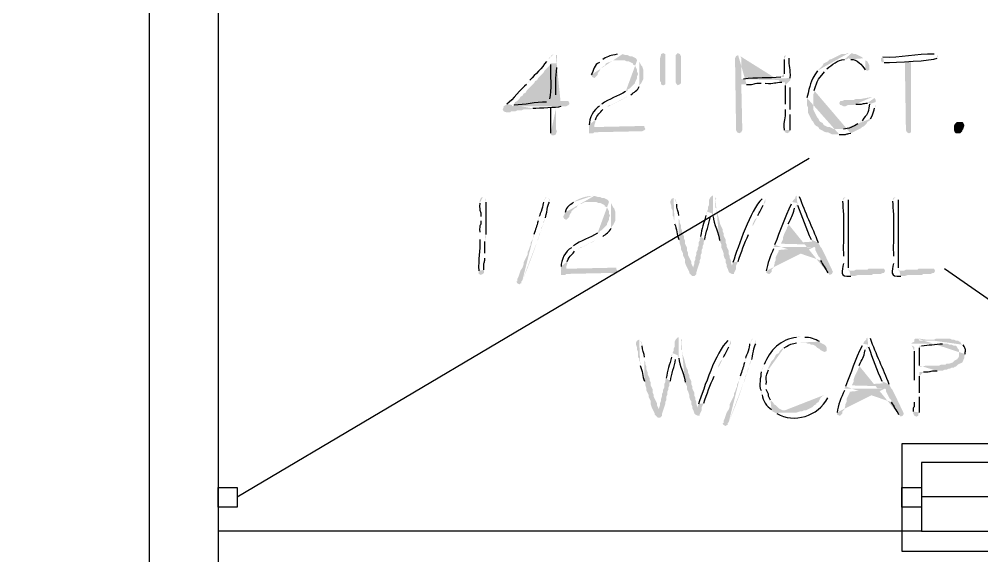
# Model space of a CAD drawing. Header units: inches. Extents: x -167 to 6071, y -6287 to -2731.
# Drawn here: x 1314.25 to 1363.52, y -5935.32 to -5907.86 of the extents above; entities that cross this region are included whole.
import ezdxf

# ---------------------------------------------------------------- set-up
doc = ezdxf.new("R2010")
doc.units = ezdxf.units.IN
doc.header["$LTSCALE"] = 96
doc.header["$MEASUREMENT"] = 0
doc.layers.add('PDF_Geometry', color=7, linetype='Continuous', true_color=0x4a4a4a)
doc.layers.add('PDF_Solid Fills', color=7, linetype='Continuous')

msp = doc.modelspace()

# ---------------------------------------------------------------- hatches: boundary and pattern name
at = {"layer": 'PDF_Solid Fills', "transparency": 33554559}
h = msp.add_hatch(color=256, dxfattribs=at)
h.paths.add_polyline_path([(1341.61, -5909.642), (1341.503, -5909.695), (1341.45, -5909.802), (1341.397, -5909.802), (1341.343, -5909.909), (1341.237, -5910.015)], flags=0)
h.paths.add_polyline_path([(1340.383, -5910.975), (1340.33, -5911.082), (1340.223, -5911.189)], flags=0)
h.paths.add_polyline_path([(1339.21, -5912.202), (1339.157, -5912.255), (1339.05, -5912.309), (1339.05, -5912.362), (1338.997, -5912.469), (1339.05, -5912.575), (1339.21, -5912.629), (1339.37, -5912.629), (1339.423, -5912.575), (1339.637, -5912.575), (1339.743, -5912.522), (1339.957, -5912.522), (1340.063, -5912.469), (1340.437, -5912.469), (1340.543, -5912.415)], flags=0)
h.paths.add_polyline_path([(1341.983, -5912.309), (1342.25, -5912.309), (1339.477, -5912.309), (1339.477, -5912.255), (1339.583, -5912.202), (1339.637, -5912.095), (1339.743, -5912.042), (1339.85, -5911.935), (1339.903, -5911.829), (1340.01, -5911.775), (1340.063, -5911.669), (1340.17, -5911.615), (1340.223, -5911.509), (1340.33, -5911.402), (1340.383, -5911.349), (1340.597, -5911.135), (1340.65, -5911.029), (1340.757, -5910.975), (1340.81, -5910.869), (1340.917, -5910.762), (1340.97, -5910.709), (1341.077, -5910.602), (1341.13, -5910.495), (1341.237, -5910.389), (1341.29, -5910.335), (1341.397, -5910.229), (1341.45, -5910.122), (1341.77, -5910.122), (1341.77, -5909.695), (1341.717, -5909.695)], flags=0)
h = msp.add_hatch(color=256, dxfattribs=at)
h.paths.add_polyline_path([(1345.023, -5909.642), (1344.863, -5909.642)], flags=0)
h.paths.add_polyline_path([(1344.117, -5909.909), (1344.063, -5909.962), (1343.957, -5910.069)], flags=0)
h.paths.add_polyline_path([(1343.53, -5910.709), (1343.583, -5910.815), (1343.69, -5910.869), (1343.743, -5910.815), (1343.85, -5910.709), (1343.85, -5910.655), (1343.903, -5910.549), (1343.957, -5910.495), (1343.957, -5910.442), (1344.01, -5910.389), (1344.117, -5910.282), (1344.223, -5910.229), (1344.277, -5910.122), (1344.383, -5910.069), (1344.437, -5910.069), (1344.543, -5910.015), (1344.65, -5909.962), (1345.877, -5909.962), (1345.823, -5909.855), (1345.717, -5909.802), (1345.61, -5909.749), (1345.503, -5909.749), (1345.397, -5909.695), (1345.29, -5909.695), (1345.13, -5909.642)], flags=0)
for points in [[(1347.21, -5909.589), (1347.103, -5909.642), (1347.103, -5909.695), (1347.05, -5909.855), (1347.05, -5911.029), (1347.103, -5911.082), (1347.103, -5911.189), (1347.21, -5911.242), (1347.317, -5911.189), (1347.317, -5909.642)], [(1347.957, -5909.589), (1347.85, -5909.695), (1347.85, -5911.082), (1347.903, -5911.189), (1347.957, -5911.242), (1348.063, -5911.189), (1348.117, -5911.135), (1348.117, -5909.749), (1348.063, -5909.642)], [(1359.903, -5910.015), (1359.583, -5910.015), (1359.637, -5913.535), (1359.69, -5913.642), (1359.797, -5913.695), (1359.903, -5913.642), (1359.903, -5913.535)], [(1362.303, -5913.695), (1362.197, -5913.695), (1362.143, -5913.642), (1362.09, -5913.535), (1362.09, -5913.322), (1362.143, -5913.215), (1362.25, -5913.109), (1362.517, -5913.109), (1362.57, -5913.162), (1362.623, -5913.269), (1362.623, -5913.322), (1362.57, -5913.482), (1362.517, -5913.535), (1362.517, -5913.589), (1362.41, -5913.695)], [(1346.143, -5913.322), (1343.69, -5913.375), (1343.423, -5913.375), (1343.423, -5913.695), (1343.637, -5913.695), (1343.69, -5913.642), (1346.09, -5913.589), (1346.143, -5913.589), (1346.25, -5913.535), (1346.303, -5913.482), (1346.25, -5913.375), (1346.25, -5913.322)], [(1344.703, -5920.575), (1342.25, -5920.629), (1341.983, -5920.629), (1341.983, -5920.949), (1342.197, -5920.949), (1342.25, -5920.895), (1344.65, -5920.842), (1344.703, -5920.842), (1344.81, -5920.789), (1344.863, -5920.735), (1344.81, -5920.629), (1344.81, -5920.575)], [(1358.357, -5920.629), (1357.717, -5920.629), (1357.663, -5920.682), (1357.077, -5920.682), (1356.97, -5920.735), (1356.703, -5920.735), (1358.57, -5920.735), (1358.517, -5920.629), (1358.463, -5920.629)], [(1360.917, -5920.629), (1360.277, -5920.629), (1360.223, -5920.682), (1359.637, -5920.682), (1359.53, -5920.735), (1359.263, -5920.735), (1361.13, -5920.735), (1361.077, -5920.629), (1361.023, -5920.629)], [(1355.263, -5924.415), (1354.25, -5924.415), (1354.517, -5924.415), (1354.623, -5924.469), (1354.73, -5924.469), (1354.783, -5924.522), (1354.89, -5924.522), (1354.997, -5924.575), (1355.103, -5924.682), (1355.21, -5924.735), (1355.263, -5924.789), (1355.477, -5924.895), (1355.583, -5924.842), (1355.583, -5924.682), (1355.53, -5924.575), (1355.477, -5924.522), (1355.37, -5924.469)], [(1361.557, -5924.202), (1361.183, -5924.202), (1361.077, -5924.255), (1360.703, -5924.255), (1360.597, -5924.309), (1360.33, -5924.309), (1362.303, -5924.309), (1362.197, -5924.309), (1362.09, -5924.255), (1361.983, -5924.255), (1361.877, -5924.202), (1361.717, -5924.202)]]:
    msp.add_hatch(color=256, dxfattribs=at).paths.add_polyline_path(points)
h = msp.add_hatch(color=256, dxfattribs=at)
h.paths.add_polyline_path([(1351.05, -5909.695), (1350.943, -5909.749), (1350.89, -5909.855), (1350.943, -5913.535), (1350.997, -5913.642), (1351.103, -5913.695), (1351.21, -5913.642), (1351.263, -5913.535), (1351.21, -5911.189), (1351.477, -5911.189)], flags=0)
h.paths.add_polyline_path([(1352.223, -5911.135), (1352.437, -5911.135)], flags=0)
h.paths.add_polyline_path([(1353.29, -5911.082), (1353.45, -5911.082), (1353.717, -5910.975), (1351.21, -5910.922), (1351.21, -5909.855), (1351.157, -5909.749)], flags=0)
h = msp.add_hatch(color=256, dxfattribs=at)
h.paths.add_polyline_path([(1353.503, -5909.695), (1353.397, -5909.749), (1353.397, -5909.909)], flags=0)
h.paths.add_polyline_path([(1353.397, -5910.655), (1353.397, -5910.815), (1353.237, -5910.815)], flags=0)
h.paths.add_polyline_path([(1351.317, -5910.922), (1351.21, -5910.922), (1353.717, -5910.975), (1353.717, -5910.869)], flags=0)
h.paths.add_polyline_path([(1353.663, -5909.855), (1353.61, -5909.749)], flags=0)
h = msp.add_hatch(color=256, dxfattribs=at)
h.paths.add_polyline_path([(1356.703, -5909.589), (1356.65, -5909.589), (1356.543, -5909.642), (1356.33, -5909.642), (1356.223, -5909.695), (1356.117, -5909.749), (1356.01, -5909.802), (1355.797, -5909.909), (1355.743, -5909.909), (1355.637, -5910.015), (1355.53, -5910.069), (1355.423, -5910.122), (1355.37, -5910.229), (1355.263, -5910.335), (1355.21, -5910.389), (1355.103, -5910.495)], flags=0)
h.paths.add_polyline_path([(1354.57, -5911.882), (1354.57, -5912.255), (1354.623, -5912.362), (1354.623, -5912.629), (1354.677, -5912.735), (1354.73, -5912.842), (1354.783, -5912.949), (1354.837, -5913.055), (1354.89, -5913.109), (1354.943, -5913.215), (1355.05, -5913.322), (1355.157, -5913.375), (1355.21, -5913.482), (1355.317, -5913.535), (1355.423, -5913.589), (1355.53, -5913.642), (1355.637, -5913.642), (1355.743, -5913.695), (1355.85, -5913.749), (1356.223, -5913.749)], flags=0)
h.paths.add_polyline_path([(1356.81, -5913.695), (1357.237, -5913.482), (1355.957, -5913.482), (1355.85, -5913.429), (1355.743, -5913.375), (1355.637, -5913.375), (1355.53, -5913.322), (1355.423, -5913.269), (1355.37, -5913.162), (1355.263, -5913.109), (1355.21, -5913.055), (1355.157, -5912.949), (1355.103, -5912.895), (1354.997, -5912.682), (1354.89, -5912.469), (1354.89, -5911.722), (1354.943, -5911.615), (1354.943, -5911.509)], flags=0)
h.paths.add_polyline_path([(1355.477, -5910.549), (1355.53, -5910.495), (1355.583, -5910.389)], flags=0)
h.paths.add_polyline_path([(1356.49, -5909.909), (1356.597, -5909.909), (1356.703, -5909.855), (1357.45, -5909.855), (1357.397, -5909.802), (1357.29, -5909.749), (1357.183, -5909.695), (1357.077, -5909.642), (1356.97, -5909.642), (1356.863, -5909.589)], flags=0)
h = msp.add_hatch(color=256, dxfattribs=at)
h.paths.add_polyline_path([(1361.13, -5909.642), (1361.077, -5909.642)], flags=0)
h.paths.add_polyline_path([(1358.463, -5909.802), (1358.357, -5909.855), (1358.357, -5909.962), (1358.41, -5910.069), (1358.517, -5910.069)], flags=0)
h.paths.add_polyline_path([(1361.237, -5909.855), (1361.29, -5909.749), (1361.237, -5909.695)], flags=0)
h = msp.add_hatch(color=256, dxfattribs=at)
h.paths.add_polyline_path([(1341.77, -5910.122), (1341.45, -5910.122), (1341.45, -5910.175)], flags=0)
h.paths.add_polyline_path([(1341.397, -5911.935), (1341.397, -5912.095), (1341.237, -5912.095)], flags=0)
h.paths.add_polyline_path([(1339.583, -5912.255), (1339.477, -5912.309), (1342.25, -5912.309), (1342.357, -5912.255), (1342.41, -5912.202), (1342.41, -5912.149), (1342.357, -5912.042), (1341.717, -5912.042), (1341.717, -5911.722)], flags=0)
h.paths.add_polyline_path([(1341.77, -5910.335), (1341.77, -5910.229)], flags=0)
h = msp.add_hatch(color=256, dxfattribs=at)
h.paths.add_polyline_path([(1345.877, -5909.962), (1345.023, -5909.962), (1345.237, -5909.962), (1345.343, -5910.015), (1345.45, -5910.015), (1345.557, -5910.069), (1345.663, -5910.122), (1345.663, -5910.175), (1345.77, -5910.229), (1345.877, -5910.442), (1345.877, -5910.549), (1345.93, -5910.655), (1345.877, -5910.762), (1345.877, -5910.869), (1345.77, -5911.082), (1345.77, -5911.135), (1345.663, -5911.242), (1345.61, -5911.295), (1345.503, -5911.402), (1345.397, -5911.455), (1345.397, -5911.509), (1345.29, -5911.562)], flags=0)
h.paths.add_polyline_path([(1344.063, -5912.202), (1344.01, -5912.202), (1343.957, -5912.309)], flags=0)
h.paths.add_polyline_path([(1343.423, -5913.269), (1343.423, -5913.375), (1343.69, -5913.375), (1343.69, -5913.269), (1343.743, -5913.109), (1343.743, -5913.002)], flags=0)
h.paths.add_polyline_path([(1344.117, -5912.469), (1344.223, -5912.415), (1344.33, -5912.362), (1344.437, -5912.255), (1344.543, -5912.255), (1344.65, -5912.202), (1344.757, -5912.149), (1344.81, -5912.095), (1344.97, -5912.042), (1345.077, -5911.989), (1345.237, -5911.882), (1345.45, -5911.775), (1345.557, -5911.722)], flags=0)
h.paths.add_polyline_path([(1345.983, -5911.295), (1346.037, -5911.189), (1346.09, -5911.135), (1346.143, -5911.029), (1346.197, -5910.922), (1346.197, -5910.442), (1346.143, -5910.282), (1346.09, -5910.229), (1345.983, -5910.015)], flags=0)
h = msp.add_hatch(color=256, dxfattribs=at)
h.paths.add_polyline_path([(1357.45, -5909.855), (1356.703, -5909.855), (1356.81, -5909.909)], flags=0)
h.paths.add_polyline_path([(1357.557, -5910.442), (1357.663, -5910.495), (1357.77, -5910.442), (1357.77, -5910.229), (1357.663, -5910.015), (1357.557, -5909.962)], flags=0)
h = msp.add_hatch(color=256, dxfattribs=at)
h.paths.add_polyline_path([(1353.717, -5910.975), (1353.45, -5911.082), (1353.45, -5911.242)], flags=0)
h.paths.add_polyline_path([(1353.45, -5912.202), (1353.45, -5912.469)], flags=0)
h.paths.add_polyline_path([(1353.397, -5913.535), (1353.45, -5913.642), (1353.557, -5913.695), (1353.663, -5913.642), (1353.717, -5913.535)], flags=0)
h.paths.add_polyline_path([(1353.717, -5912.735), (1353.717, -5912.469)], flags=0)
h.paths.add_polyline_path([(1353.717, -5911.349), (1353.717, -5911.082)], flags=0)
h = msp.add_hatch(color=256, dxfattribs=at)
h.paths.add_polyline_path([(1357.93, -5911.829), (1357.343, -5911.935), (1357.077, -5911.935), (1356.97, -5911.989), (1356.49, -5911.989), (1356.383, -5912.042), (1356.277, -5912.042), (1356.223, -5912.149), (1356.277, -5912.255), (1356.33, -5912.255), (1356.437, -5912.309), (1356.543, -5912.309), (1356.65, -5912.255), (1356.97, -5912.255), (1357.077, -5912.202)], flags=0)
h.paths.add_polyline_path([(1357.663, -5912.149), (1357.77, -5912.149), (1358.09, -5912.095), (1358.09, -5911.989), (1358.037, -5911.882)], flags=0)
h = msp.add_hatch(color=256, dxfattribs=at)
h.paths.add_polyline_path([(1358.09, -5912.095), (1357.77, -5912.149), (1357.77, -5912.202)], flags=0)
h.paths.add_polyline_path([(1357.397, -5913.055), (1357.29, -5913.109), (1357.29, -5913.162), (1357.183, -5913.215)], flags=0)
h.paths.add_polyline_path([(1356.437, -5913.482), (1356.277, -5913.482), (1357.237, -5913.482), (1357.343, -5913.429), (1357.397, -5913.375), (1357.503, -5913.322), (1357.61, -5913.215), (1357.663, -5913.109), (1357.77, -5913.055), (1357.823, -5912.949)], flags=0)
h.paths.add_polyline_path([(1358.037, -5912.415), (1358.09, -5912.309), (1358.09, -5912.202)], flags=0)
h = msp.add_hatch(color=256, dxfattribs=at)
h.paths.add_polyline_path([(1341.717, -5912.362), (1341.45, -5912.362), (1341.45, -5912.415)], flags=0)
h.paths.add_polyline_path([(1341.45, -5913.695), (1341.503, -5913.802), (1341.61, -5913.802), (1341.717, -5913.749), (1341.77, -5913.589), (1341.717, -5913.482), (1341.717, -5912.469)], flags=0)
h = msp.add_hatch(color=256, dxfattribs=at)
h.paths.add_polyline_path([(1337.983, -5916.949), (1337.877, -5917.002), (1337.823, -5917.162), (1337.823, -5917.269)], flags=0)
h.paths.add_polyline_path([(1337.877, -5917.962), (1337.877, -5918.175)], flags=0)
h.paths.add_polyline_path([(1337.823, -5918.762), (1337.823, -5919.135)], flags=0)
h.paths.add_polyline_path([(1337.77, -5920.735), (1337.77, -5920.895), (1337.877, -5920.949), (1337.983, -5920.895), (1338.037, -5920.842), (1338.037, -5920.682)], flags=0)
h.paths.add_polyline_path([(1338.09, -5920.095), (1338.09, -5919.829)], flags=0)
h.paths.add_polyline_path([(1338.09, -5919.242), (1338.09, -5918.975), (1338.143, -5918.869)], flags=0)
h.paths.add_polyline_path([(1338.143, -5917.215), (1338.143, -5917.109), (1338.09, -5917.002)], flags=0)
h = msp.add_hatch(color=256, dxfattribs=at)
h.paths.add_polyline_path([(1341.237, -5916.949), (1341.183, -5917.002), (1341.077, -5917.215)], flags=0)
h.paths.add_polyline_path([(1340.863, -5917.962), (1340.863, -5918.069), (1340.81, -5918.175)], flags=0)
h.paths.add_polyline_path([(1340.597, -5918.869), (1340.597, -5918.975), (1340.543, -5919.082), (1340.49, -5919.189), (1340.437, -5919.295), (1340.437, -5919.402), (1340.383, -5919.509), (1340.33, -5919.669), (1340.277, -5919.775), (1340.277, -5919.882), (1340.223, -5919.989), (1340.117, -5920.202), (1340.063, -5920.309), (1340.063, -5920.415), (1340.01, -5920.575), (1339.903, -5920.735), (1339.85, -5920.895), (1339.797, -5921.055), (1339.743, -5921.162), (1339.743, -5921.269), (1339.69, -5921.269), (1339.743, -5921.375), (1339.85, -5921.429), (1339.903, -5921.375), (1339.957, -5921.375), (1339.957, -5921.269), (1340.01, -5921.215)], flags=0)
h.paths.add_polyline_path([(1340.01, -5921.215, 0.021662), (1340.757, -5919.242)], flags=0)
h.paths.add_polyline_path([(1340.757, -5919.242), (1340.81, -5919.135), (1340.863, -5918.975), (1340.863, -5918.869), (1340.97, -5918.655), (1340.97, -5918.549), (1341.077, -5918.335), (1341.077, -5918.229), (1341.183, -5918.015)], flags=0)
h.paths.add_polyline_path([(1341.397, -5917.215), (1341.397, -5917.109), (1341.343, -5917.002)], flags=0)
h = msp.add_hatch(color=256, dxfattribs=at)
h.paths.add_polyline_path([(1343.583, -5916.895, 0.133918), (1342.623, -5917.215)], flags=0)
h.paths.add_polyline_path([(1342.197, -5917.749), (1342.143, -5917.855), (1342.09, -5917.962), (1342.143, -5918.069), (1342.25, -5918.122), (1342.303, -5918.069), (1342.41, -5917.962), (1342.41, -5917.909), (1342.463, -5917.802), (1342.517, -5917.749), (1342.517, -5917.695), (1342.57, -5917.642), (1342.677, -5917.535), (1342.783, -5917.482), (1342.837, -5917.375), (1342.943, -5917.322), (1342.997, -5917.322), (1343.103, -5917.269), (1343.21, -5917.215), (1344.437, -5917.215), (1344.383, -5917.109), (1344.17, -5917.002), (1344.063, -5917.002), (1343.957, -5916.949), (1343.85, -5916.949), (1343.69, -5916.895)], flags=0)
h = msp.add_hatch(color=256, dxfattribs=at)
h.paths.add_polyline_path([(1347.743, -5917.002), (1347.637, -5917.055), (1347.583, -5917.162), (1347.583, -5917.269), (1347.637, -5917.429), (1347.637, -5917.535), (1347.69, -5917.642), (1347.69, -5917.909), (1347.743, -5917.962), (1347.743, -5918.069), (1347.797, -5918.175), (1347.797, -5918.335)], flags=0)
h.paths.add_polyline_path([(1348.01, -5919.135), (1348.063, -5919.242), (1348.063, -5919.349), (1348.117, -5919.509), (1348.117, -5919.615), (1348.223, -5919.829), (1348.223, -5919.935), (1348.33, -5920.149), (1348.33, -5920.309), (1348.383, -5920.469), (1348.437, -5920.575), (1348.543, -5920.789), (1348.543, -5920.842), (1348.597, -5920.895), (1348.703, -5921.002), (1348.81, -5921.002), (1348.863, -5920.949), (1348.917, -5920.895), (1348.917, -5920.789), (1348.97, -5920.629), (1348.757, -5920.629), (1348.757, -5920.575), (1348.703, -5920.469), (1348.65, -5920.362), (1348.65, -5920.255), (1348.543, -5920.042), (1348.49, -5919.935), (1348.49, -5919.829), (1348.437, -5919.722), (1348.437, -5919.562), (1348.33, -5919.349), (1348.33, -5919.189), (1348.277, -5919.082), (1348.277, -5918.975), (1348.223, -5918.869), (1348.17, -5918.762), (1348.17, -5918.655), (1348.117, -5918.549), (1348.117, -5918.389), (1348.063, -5918.282), (1348.063, -5918.175), (1348.01, -5918.069), (1348.01, -5917.909)], flags=0)
h.paths.add_polyline_path([(1347.903, -5917.322), (1347.903, -5917.269), (1347.85, -5917.109), (1347.797, -5917.055)], flags=0)
h = msp.add_hatch(color=256, dxfattribs=at)
h.paths.add_polyline_path([(1349.77, -5916.895), (1349.717, -5916.895), (1349.61, -5917.002), (1349.557, -5917.109), (1349.557, -5917.375), (1349.503, -5917.482), (1349.503, -5917.589), (1349.45, -5917.695), (1349.717, -5917.802), (1349.717, -5917.855), (1349.77, -5917.962)], flags=0)
h.paths.add_polyline_path([(1350.09, -5919.189), (1350.197, -5919.402), (1350.197, -5919.562), (1350.25, -5919.669), (1350.303, -5919.829), (1350.303, -5919.935), (1350.357, -5920.095), (1350.41, -5920.149), (1350.41, -5920.309), (1350.463, -5920.415), (1350.463, -5920.522), (1350.517, -5920.629), (1350.57, -5920.789), (1350.623, -5920.842), (1350.73, -5920.895), (1350.837, -5920.895), (1350.837, -5920.842), (1350.89, -5920.735), (1350.943, -5920.629), (1350.943, -5920.469), (1350.73, -5920.469), (1350.677, -5920.309), (1350.677, -5920.202), (1350.623, -5920.095), (1350.623, -5919.989), (1350.57, -5919.882), (1350.57, -5919.722), (1350.517, -5919.615), (1350.463, -5919.509), (1350.463, -5919.402), (1350.41, -5919.295), (1350.41, -5919.135), (1350.357, -5919.029), (1350.303, -5918.922), (1350.303, -5918.815), (1350.25, -5918.709), (1350.25, -5918.602), (1350.197, -5918.495), (1350.143, -5918.389), (1350.09, -5918.175), (1350.037, -5917.962), (1349.983, -5917.802), (1349.93, -5917.695), (1349.93, -5917.535), (1349.877, -5917.482), (1349.877, -5917.162), (1349.93, -5917.055), (1349.877, -5916.949)], flags=0)
h = msp.add_hatch(color=256, dxfattribs=at)
h.paths.add_polyline_path([(1352.33, -5917.055), (1352.277, -5917.055)], flags=0)
h.paths.add_polyline_path([(1350.783, -5920.309), (1350.73, -5920.469), (1350.943, -5920.469), (1350.997, -5920.362), (1351.05, -5920.255)], flags=0)
h.paths.add_polyline_path([(1351.583, -5918.869), (1351.637, -5918.762), (1351.743, -5918.549), (1351.797, -5918.442), (1351.797, -5918.335), (1351.85, -5918.229), (1351.903, -5918.122), (1352.01, -5918.015), (1352.063, -5917.909)], flags=0)
h.paths.add_polyline_path([(1352.33, -5917.375), (1352.437, -5917.215), (1352.437, -5917.055)], flags=0)
h = msp.add_hatch(color=256, dxfattribs=at)
h.paths.add_polyline_path([(1354.037, -5916.895), (1353.983, -5916.949), (1353.983, -5917.002), (1353.877, -5917.109), (1353.823, -5917.215), (1354.09, -5917.269), (1354.09, -5917.375)], flags=0)
h.paths.add_polyline_path([(1354.783, -5919.135), (1354.837, -5919.242), (1353.237, -5919.349), (1355.21, -5919.402), (1355.157, -5919.295)], flags=0)
h.paths.add_polyline_path([(1354.197, -5916.949), (1354.143, -5916.895)], flags=0)
h = msp.add_hatch(color=256, dxfattribs=at)
h.paths.add_polyline_path([(1356.543, -5916.949), (1356.437, -5917.002), (1356.383, -5917.162)], flags=0)
h.paths.add_polyline_path([(1356.437, -5919.989), (1356.437, -5920.362)], flags=0)
h.paths.add_polyline_path([(1356.81, -5921.002), (1357.023, -5921.002), (1357.183, -5920.949), (1357.877, -5920.949), (1357.983, -5920.895), (1358.357, -5920.895), (1358.463, -5920.842), (1358.517, -5920.842), (1358.57, -5920.735), (1356.703, -5920.735), (1356.703, -5920.575)], flags=0)
h.paths.add_polyline_path([(1356.703, -5917.109), (1356.65, -5917.002)], flags=0)
h = msp.add_hatch(color=256, dxfattribs=at)
h.paths.add_polyline_path([(1359.103, -5916.949), (1358.997, -5917.002), (1358.943, -5917.162)], flags=0)
h.paths.add_polyline_path([(1358.997, -5919.989), (1358.997, -5920.362)], flags=0)
h.paths.add_polyline_path([(1359.37, -5921.002), (1359.583, -5921.002), (1359.743, -5920.949), (1360.437, -5920.949), (1360.543, -5920.895), (1360.917, -5920.895), (1361.023, -5920.842), (1361.077, -5920.842), (1361.13, -5920.735), (1359.263, -5920.735), (1359.263, -5920.575)], flags=0)
h.paths.add_polyline_path([(1359.263, -5917.109), (1359.21, -5917.002)], flags=0)
h = msp.add_hatch(color=256, dxfattribs=at)
h.paths.add_polyline_path([(1344.437, -5917.215), (1343.583, -5917.215), (1343.797, -5917.215), (1343.903, -5917.269), (1344.01, -5917.269), (1344.117, -5917.322), (1344.223, -5917.375), (1344.223, -5917.429), (1344.33, -5917.482), (1344.437, -5917.695), (1344.437, -5917.802), (1344.49, -5917.909), (1344.437, -5918.015), (1344.437, -5918.122), (1344.33, -5918.335), (1344.33, -5918.389), (1344.223, -5918.495), (1344.17, -5918.549), (1344.063, -5918.655), (1343.957, -5918.709), (1343.957, -5918.762), (1343.85, -5918.815)], flags=0)
h.paths.add_polyline_path([(1342.623, -5919.455), (1342.57, -5919.455), (1342.517, -5919.562)], flags=0)
h.paths.add_polyline_path([(1341.983, -5920.522), (1341.983, -5920.629), (1342.25, -5920.629), (1342.25, -5920.522), (1342.303, -5920.362), (1342.303, -5920.255)], flags=0)
h.paths.add_polyline_path([(1342.677, -5919.722), (1342.783, -5919.669), (1342.89, -5919.615), (1342.997, -5919.509), (1343.103, -5919.509), (1343.21, -5919.455), (1343.317, -5919.402), (1343.37, -5919.349), (1343.53, -5919.295), (1343.637, -5919.242), (1343.797, -5919.135), (1343.903, -5919.082), (1344.117, -5918.975)], flags=0)
h.paths.add_polyline_path([(1344.543, -5918.549), (1344.597, -5918.442), (1344.65, -5918.389), (1344.757, -5918.175), (1344.757, -5917.695), (1344.703, -5917.535), (1344.65, -5917.482), (1344.543, -5917.269)], flags=0)
h = msp.add_hatch(color=256, dxfattribs=at)
h.paths.add_polyline_path([(1353.823, -5917.215), (1353.77, -5917.322)], flags=0)
h.paths.add_polyline_path([(1352.917, -5919.402), (1352.863, -5919.509), (1354.943, -5919.509), (1354.997, -5919.562), (1354.997, -5919.669), (1355.103, -5919.882), (1355.157, -5919.989), (1355.263, -5920.095), (1355.263, -5920.202)], flags=0)
h.paths.add_polyline_path([(1355.637, -5920.842), (1355.743, -5920.949), (1355.85, -5920.895), (1355.903, -5920.789), (1355.423, -5919.775), (1355.317, -5919.562), (1355.263, -5919.509), (1355.21, -5919.402), (1353.237, -5919.349), (1353.29, -5919.242), (1353.343, -5919.135), (1353.343, -5919.029), (1353.397, -5918.869), (1353.45, -5918.762), (1353.557, -5918.549), (1353.557, -5918.495), (1353.61, -5918.442), (1353.61, -5918.335)], flags=0)
h.paths.add_polyline_path([(1353.93, -5917.535), (1354.037, -5917.429), (1354.09, -5917.269)], flags=0)
h = msp.add_hatch(color=256, dxfattribs=at)
h.paths.add_polyline_path([(1349.45, -5917.695), (1349.397, -5917.802), (1349.397, -5917.909)], flags=0)
h.paths.add_polyline_path([(1349.13, -5918.975), (1349.077, -5919.082), (1349.077, -5919.189), (1349.023, -5919.295), (1349.023, -5919.455), (1348.97, -5919.562), (1348.97, -5919.669), (1348.917, -5919.775), (1348.917, -5919.882), (1348.863, -5920.042), (1348.863, -5920.149), (1348.81, -5920.255), (1348.81, -5920.362), (1348.757, -5920.522), (1348.757, -5920.629), (1348.97, -5920.629), (1349.023, -5920.469), (1349.077, -5920.309), (1349.077, -5920.202), (1349.13, -5920.095), (1349.13, -5919.935), (1349.183, -5919.829), (1349.183, -5919.669), (1349.237, -5919.562), (1349.237, -5919.455), (1349.29, -5919.349), (1349.29, -5919.242), (1349.343, -5919.135)], flags=0)
h.paths.add_polyline_path([(1349.61, -5918.015), (1349.663, -5917.909), (1349.717, -5917.802)], flags=0)
h = msp.add_hatch(color=256, dxfattribs=at)
h.paths.add_polyline_path([(1352.863, -5919.509), (1352.863, -5919.615)], flags=0)
h.paths.add_polyline_path([(1352.49, -5920.735), (1352.49, -5920.842), (1352.597, -5920.895), (1352.65, -5920.895), (1352.757, -5920.789), (1352.757, -5920.682), (1352.863, -5920.575), (1352.917, -5920.362), (1352.917, -5920.309), (1352.97, -5920.202), (1352.97, -5920.042), (1353.077, -5919.829), (1353.13, -5919.722), (1353.13, -5919.669), (1354.943, -5919.509)], flags=0)
h = msp.add_hatch(color=256, dxfattribs=at)
h.paths.add_polyline_path([(1345.983, -5924.255), (1345.877, -5924.309), (1345.823, -5924.415), (1345.823, -5924.522), (1345.877, -5924.682), (1345.877, -5924.789), (1345.93, -5924.895), (1345.93, -5925.162), (1345.983, -5925.215), (1345.983, -5925.322), (1346.037, -5925.429), (1346.037, -5925.589)], flags=0)
h.paths.add_polyline_path([(1346.25, -5926.389), (1346.303, -5926.495), (1346.303, -5926.602), (1346.357, -5926.762), (1346.357, -5926.869), (1346.41, -5926.975), (1346.463, -5927.082), (1346.463, -5927.189), (1346.517, -5927.295), (1346.57, -5927.402), (1346.57, -5927.562), (1346.623, -5927.722), (1346.677, -5927.829), (1346.73, -5927.935), (1346.783, -5928.042), (1346.783, -5928.095), (1346.837, -5928.149), (1346.943, -5928.255), (1347.05, -5928.255), (1347.103, -5928.202), (1347.157, -5928.149), (1347.157, -5928.042), (1347.21, -5927.882), (1346.997, -5927.882), (1346.997, -5927.829), (1346.89, -5927.615), (1346.89, -5927.509), (1346.783, -5927.295), (1346.73, -5927.189), (1346.73, -5927.082), (1346.677, -5926.975), (1346.677, -5926.815), (1346.623, -5926.709), (1346.57, -5926.602), (1346.57, -5926.442), (1346.517, -5926.335), (1346.517, -5926.229), (1346.41, -5926.015), (1346.41, -5925.909), (1346.357, -5925.802), (1346.357, -5925.642), (1346.303, -5925.535), (1346.303, -5925.429), (1346.25, -5925.322), (1346.25, -5925.162)], flags=0)
h.paths.add_polyline_path([(1346.143, -5924.575), (1346.143, -5924.522), (1346.09, -5924.362), (1346.037, -5924.309)], flags=0)
h = msp.add_hatch(color=256, dxfattribs=at)
h.paths.add_polyline_path([(1348.01, -5924.149), (1347.957, -5924.149), (1347.85, -5924.255), (1347.797, -5924.362), (1347.797, -5924.629), (1347.743, -5924.735), (1347.743, -5924.842), (1347.69, -5924.949), (1347.957, -5925.055), (1347.957, -5925.109), (1348.01, -5925.215)], flags=0)
h.paths.add_polyline_path([(1348.33, -5926.442), (1348.437, -5926.655), (1348.437, -5926.815), (1348.49, -5926.922), (1348.543, -5927.082), (1348.543, -5927.189), (1348.597, -5927.349), (1348.65, -5927.402), (1348.65, -5927.562), (1348.703, -5927.669), (1348.703, -5927.775), (1348.757, -5927.882), (1348.81, -5928.042), (1348.863, -5928.095), (1348.97, -5928.149), (1349.077, -5928.149), (1349.077, -5928.095), (1349.183, -5927.882), (1349.183, -5927.722), (1348.97, -5927.722), (1348.917, -5927.562), (1348.917, -5927.455), (1348.863, -5927.349), (1348.863, -5927.242), (1348.81, -5927.135), (1348.81, -5926.975), (1348.757, -5926.869), (1348.703, -5926.762), (1348.703, -5926.655), (1348.65, -5926.549), (1348.65, -5926.389), (1348.543, -5926.175), (1348.543, -5926.069), (1348.49, -5925.962), (1348.49, -5925.855), (1348.437, -5925.749), (1348.383, -5925.642), (1348.33, -5925.429), (1348.277, -5925.215), (1348.223, -5925.055), (1348.17, -5924.949), (1348.17, -5924.789), (1348.117, -5924.735), (1348.117, -5924.415), (1348.17, -5924.309), (1348.117, -5924.202)], flags=0)
h = msp.add_hatch(color=256, dxfattribs=at)
h.paths.add_polyline_path([(1350.57, -5924.309), (1350.517, -5924.309)], flags=0)
h.paths.add_polyline_path([(1349.023, -5927.562), (1348.97, -5927.722), (1349.183, -5927.722), (1349.29, -5927.509)], flags=0)
h.paths.add_polyline_path([(1349.823, -5926.122), (1349.877, -5926.015), (1349.983, -5925.802), (1350.037, -5925.695), (1350.037, -5925.589), (1350.09, -5925.482), (1350.143, -5925.375), (1350.25, -5925.269), (1350.303, -5925.162)], flags=0)
h.paths.add_polyline_path([(1350.57, -5924.629), (1350.677, -5924.469), (1350.677, -5924.309)], flags=0)
h = msp.add_hatch(color=256, dxfattribs=at)
h.paths.add_polyline_path([(1351.797, -5924.202), (1351.743, -5924.255), (1351.69, -5924.362), (1351.637, -5924.469)], flags=0)
h.paths.add_polyline_path([(1351.423, -5925.215), (1351.423, -5925.322), (1351.37, -5925.429)], flags=0)
h.paths.add_polyline_path([(1351.157, -5926.122), (1351.157, -5926.229), (1351.103, -5926.335), (1350.997, -5926.549), (1350.997, -5926.655), (1350.943, -5926.762), (1350.89, -5926.922), (1350.837, -5927.029), (1350.837, -5927.135), (1350.783, -5927.242), (1350.73, -5927.349), (1350.677, -5927.455), (1350.623, -5927.562), (1350.623, -5927.669), (1350.57, -5927.829), (1350.463, -5927.989), (1350.41, -5928.149), (1350.357, -5928.309), (1350.303, -5928.415), (1350.303, -5928.522), (1350.25, -5928.522), (1350.303, -5928.629), (1350.41, -5928.682), (1350.463, -5928.629), (1350.517, -5928.629), (1350.517, -5928.522), (1350.57, -5928.469)], flags=0)
h.paths.add_polyline_path([(1350.57, -5928.469, 0.021773), (1351.317, -5926.495)], flags=0)
h.paths.add_polyline_path([(1351.317, -5926.495), (1351.37, -5926.389), (1351.423, -5926.229), (1351.423, -5926.122), (1351.53, -5925.909), (1351.53, -5925.802), (1351.583, -5925.695), (1351.637, -5925.589), (1351.637, -5925.482), (1351.743, -5925.269)], flags=0)
h.paths.add_polyline_path([(1351.957, -5924.469), (1351.957, -5924.362), (1351.903, -5924.255)], flags=0)
h = msp.add_hatch(color=256, dxfattribs=at)
h.paths.add_polyline_path([(1354.25, -5924.095), (1354.143, -5924.095), (1354.037, -5924.149)], flags=0)
h.paths.add_polyline_path([(1352.383, -5925.535), (1352.33, -5925.642), (1352.277, -5925.749), (1352.223, -5925.909)], flags=0)
h.paths.add_polyline_path([(1352.223, -5926.869), (1352.223, -5926.975), (1352.277, -5927.082)], flags=0)
h.paths.add_polyline_path([(1352.757, -5927.829), (1352.81, -5927.935), (1352.917, -5927.989), (1353.93, -5927.989), (1353.823, -5927.989), (1353.663, -5927.935), (1353.557, -5927.935), (1353.45, -5927.882), (1353.343, -5927.882), (1353.13, -5927.775), (1353.077, -5927.722), (1352.97, -5927.615), (1352.863, -5927.562), (1352.863, -5927.509), (1352.757, -5927.402), (1352.703, -5927.349)], flags=0)
h.paths.add_polyline_path([(1352.49, -5926.815), (1352.49, -5926.549)], flags=0)
h.paths.add_polyline_path([(1352.597, -5925.802), (1352.597, -5925.695), (1352.65, -5925.589), (1352.757, -5925.375), (1352.863, -5925.269), (1352.97, -5925.055), (1353.023, -5925.002), (1353.13, -5924.949), (1353.183, -5924.842), (1353.29, -5924.735), (1353.397, -5924.682)], flags=0)
h.paths.add_polyline_path([(1354.037, -5924.415), (1355.263, -5924.415), (1355.21, -5924.362)], flags=0)
h.paths.add_polyline_path([(1354.463, -5924.149), (1354.357, -5924.095)], flags=0)
h = msp.add_hatch(color=256, dxfattribs=at)
h.paths.add_polyline_path([(1357.45, -5924.469), (1357.397, -5924.575)], flags=0)
h.paths.add_polyline_path([(1356.543, -5926.655), (1356.49, -5926.762), (1358.57, -5926.762), (1358.623, -5926.815), (1358.623, -5926.922), (1358.677, -5927.029), (1358.73, -5927.135), (1358.783, -5927.242), (1358.89, -5927.349), (1358.89, -5927.455)], flags=0)
h.paths.add_polyline_path([(1359.263, -5928.095), (1359.317, -5928.149), (1359.37, -5928.202), (1359.477, -5928.149), (1359.53, -5928.042), (1359.05, -5927.029), (1358.997, -5926.922), (1358.943, -5926.815), (1358.89, -5926.762), (1358.837, -5926.655), (1356.863, -5926.602), (1356.97, -5926.389), (1356.97, -5926.282), (1357.023, -5926.122), (1357.077, -5926.015), (1357.183, -5925.802), (1357.183, -5925.749), (1357.237, -5925.695), (1357.237, -5925.589)], flags=0)
h.paths.add_polyline_path([(1357.557, -5924.789), (1357.663, -5924.682), (1357.717, -5924.522)], flags=0)
h = msp.add_hatch(color=256, dxfattribs=at)
h.paths.add_polyline_path([(1357.663, -5924.149), (1357.61, -5924.202), (1357.61, -5924.255), (1357.557, -5924.309), (1357.503, -5924.362), (1357.45, -5924.469), (1357.717, -5924.522), (1357.717, -5924.629)], flags=0)
h.paths.add_polyline_path([(1358.41, -5926.389), (1358.463, -5926.495), (1356.863, -5926.602), (1358.837, -5926.655), (1358.783, -5926.549)], flags=0)
h.paths.add_polyline_path([(1357.823, -5924.202), (1357.77, -5924.149)], flags=0)
h = msp.add_hatch(color=256, dxfattribs=at)
h.paths.add_polyline_path([(1360.223, -5924.202), (1360.117, -5924.202), (1360.063, -5924.255), (1360.063, -5924.362), (1359.957, -5924.415), (1359.903, -5924.469), (1361.77, -5924.469), (1361.877, -5924.522), (1361.983, -5924.522), (1362.09, -5924.575), (1362.197, -5924.575), (1362.25, -5924.629), (1362.303, -5924.735), (1362.357, -5924.789), (1362.357, -5925.109), (1362.303, -5925.215), (1362.25, -5925.269), (1362.143, -5925.322), (1362.037, -5925.429), (1361.877, -5925.482), (1361.717, -5925.482), (1361.663, -5925.535), (1361.45, -5925.535), (1361.343, -5925.589), (1360.65, -5925.589), (1360.49, -5925.642), (1360.33, -5925.642), (1362.197, -5925.642), (1362.303, -5925.535), (1362.41, -5925.482), (1362.517, -5925.429), (1362.623, -5925.215), (1362.623, -5925.109), (1362.677, -5925.002)], flags=0)
h.paths.add_polyline_path([(1362.57, -5924.522), (1362.463, -5924.469), (1362.41, -5924.362), (1362.357, -5924.362), (1362.303, -5924.309), (1360.33, -5924.309), (1360.277, -5924.202)], flags=0)
h = msp.add_hatch(color=256, dxfattribs=at)
h.paths.add_polyline_path([(1359.903, -5924.469), (1359.957, -5924.575), (1360.063, -5924.629), (1360.063, -5924.842)], flags=0)
h.paths.add_polyline_path([(1360.063, -5926.335), (1360.063, -5927.455)], flags=0)
h.paths.add_polyline_path([(1360.01, -5927.935), (1360.01, -5928.042), (1360.063, -5928.149), (1360.17, -5928.202), (1360.277, -5928.149), (1360.277, -5928.042), (1360.33, -5927.989)], flags=0)
h.paths.add_polyline_path([(1360.33, -5927.189), (1360.33, -5926.975)], flags=0)
h.paths.add_polyline_path([(1360.33, -5926.122), (1360.33, -5925.909), (1360.543, -5925.909)], flags=0)
h.paths.add_polyline_path([(1361.237, -5925.855), (1361.503, -5925.855), (1361.61, -5925.802), (1361.717, -5925.802), (1361.823, -5925.749), (1361.877, -5925.749), (1361.983, -5925.695), (1362.09, -5925.695), (1362.143, -5925.642), (1362.197, -5925.642), (1360.33, -5925.642), (1360.33, -5925.589)], flags=0)
h.paths.add_polyline_path([(1360.33, -5924.682), (1360.33, -5924.575), (1360.437, -5924.575)], flags=0)
h.paths.add_polyline_path([(1361.503, -5924.469), (1361.61, -5924.469)], flags=0)
h = msp.add_hatch(color=256, dxfattribs=at)
h.paths.add_polyline_path([(1347.69, -5924.949), (1347.637, -5925.055), (1347.637, -5925.162)], flags=0)
h.paths.add_polyline_path([(1347.37, -5926.229), (1347.317, -5926.335), (1347.317, -5926.442), (1347.263, -5926.549), (1347.263, -5926.709), (1347.21, -5926.815), (1347.21, -5926.922), (1347.157, -5927.029), (1347.157, -5927.135), (1347.103, -5927.295), (1347.103, -5927.402), (1347.05, -5927.509), (1347.05, -5927.615), (1346.997, -5927.775), (1346.997, -5927.882), (1347.21, -5927.882), (1347.317, -5927.562), (1347.317, -5927.455), (1347.37, -5927.349), (1347.37, -5927.189), (1347.423, -5927.082), (1347.423, -5926.922), (1347.477, -5926.815), (1347.477, -5926.709), (1347.53, -5926.602), (1347.53, -5926.495), (1347.583, -5926.389)], flags=0)
h.paths.add_polyline_path([(1347.85, -5925.269), (1347.957, -5925.055)], flags=0)
h = msp.add_hatch(color=256, dxfattribs=at)
h.paths.add_polyline_path([(1356.49, -5926.762), (1356.49, -5926.869)], flags=0)
h.paths.add_polyline_path([(1356.117, -5927.989), (1356.117, -5928.095), (1356.223, -5928.149), (1356.277, -5928.149), (1356.33, -5928.095), (1356.383, -5928.042), (1356.383, -5927.935), (1356.49, -5927.829), (1356.543, -5927.615), (1356.543, -5927.562), (1356.597, -5927.455), (1356.597, -5927.295), (1356.65, -5927.189), (1356.703, -5927.082), (1356.757, -5926.975), (1356.757, -5926.922), (1358.57, -5926.762)], flags=0)
h = msp.add_hatch(color=256, dxfattribs=at)
h.paths.add_polyline_path([(1355.477, -5927.082), (1355.37, -5927.135), (1355.263, -5927.242), (1355.21, -5927.349), (1355.157, -5927.455), (1355.05, -5927.509), (1355.05, -5927.562), (1354.943, -5927.615), (1354.837, -5927.722), (1354.623, -5927.829), (1354.517, -5927.882), (1354.41, -5927.882), (1354.303, -5927.935), (1354.197, -5927.935), (1354.037, -5927.989), (1352.917, -5927.989), (1353.023, -5928.042)], flags=0)
h.paths.add_polyline_path([(1355.637, -5927.242), (1355.583, -5927.135)], flags=0)

# ---------------------------------------------------------------- linework, layer by layer
at = {"layer": 'PDF_Geometry', "color": 7}
for points in [[(1238.943, -6048.575), (1320.917, -6048.575), (1320.917, -5902.282), (1317.717, -5899.082), (1320.17, -5896.575), (1324.437, -5900.842), (1324.437, -5994.069), (1386.89, -5994.069), (1386.89, -5822.069), (1324.437, -5822.069), (1324.437, -5847.135), (1318.41, -5853.109), (1315.957, -5850.655), (1320.917, -5845.695), (1320.917, -5832.575), (1258.943, -5832.575)], [(1370.57, -5926.869), (1361.61, -5920.629)]]:
    msp.add_lwpolyline(points, dxfattribs=at)
at = {"layer": 'PDF_Geometry'}
for points in [[(1326.943, -5846.069), (1364.917, -5846.069), (1364.917, -5930.549), (1360.437, -5930.549), (1360.437, -5934.069), (1364.917, -5934.069)], [(1325.397, -5932.309), (1354.677, -5914.975)], [(1386.89, -5929.589), (1359.423, -5929.589), (1359.423, -5935.082), (1386.89, -5935.082)], [(1385.93, -5932.309), (1360.437, -5932.309)], [(1360.437, -5934.069), (1324.437, -5934.069)]]:
    msp.add_lwpolyline(points, dxfattribs=at)
for points in [[(1325.397, -5932.842), (1324.437, -5932.842), (1324.437, -5931.829), (1325.397, -5931.829)], [(1360.437, -5932.842), (1359.423, -5932.842), (1359.423, -5931.829), (1360.437, -5931.829)]]:
    msp.add_lwpolyline(points, close=True, dxfattribs=at)
for points in [[(1344.863, -5909.642), (1344.471, -5909.756), (1344.486, -5909.69), (1344.117, -5909.909)], [(1361.077, -5909.642), (1360.179, -5909.627), (1359.35, -5909.855), (1358.463, -5909.802)], [(1341.237, -5910.015), (1340.99, -5910.365), (1340.698, -5910.666), (1340.383, -5910.975)], [(1341.45, -5910.175), (1341.421, -5910.628), (1341.51, -5911.551), (1341.397, -5911.935)], [(1343.957, -5910.069), (1343.652, -5910.175), (1343.677, -5910.48), (1343.53, -5910.709)], [(1353.397, -5909.909), (1353.397, -5910.158), (1353.397, -5910.407), (1353.397, -5910.655)], [(1353.717, -5910.869), (1353.75, -5910.394), (1353.642, -5910.265), (1353.663, -5909.855)], [(1355.583, -5910.389), (1355.851, -5910.198), (1356.15, -5909.947), (1356.49, -5909.909)], [(1356.81, -5909.909), (1357.14, -5909.909), (1357.377, -5910.188), (1357.557, -5910.442)], [(1358.517, -5910.069), (1359.111, -5910.073), (1360.982, -5909.977), (1361.237, -5909.855)], [(1341.717, -5911.722), (1341.708, -5911.167), (1341.712, -5910.876), (1341.77, -5910.335)], [(1355.103, -5910.495), (1354.689, -5911.12), (1354.759, -5911.182), (1354.57, -5911.882)], [(1354.943, -5911.509), (1355.177, -5910.847), (1355.007, -5911.116), (1355.477, -5910.549)], [(1340.223, -5911.189), (1339.938, -5911.38), (1339.522, -5911.987), (1339.21, -5912.202)], [(1353.237, -5910.815), (1352.602, -5910.904), (1351.947, -5910.818), (1351.317, -5910.922)], [(1351.477, -5911.189), (1351.934, -5911.221), (1351.813, -5911.107), (1352.223, -5911.135)], [(1352.437, -5911.135), (1352.936, -5911.175), (1352.897, -5911.071), (1353.29, -5911.082)], [(1353.45, -5911.242), (1353.45, -5911.562), (1353.45, -5911.882), (1353.45, -5912.202)], [(1345.29, -5911.562), (1344.894, -5911.785), (1344.44, -5911.935), (1344.063, -5912.202)], [(1345.557, -5911.722), (1345.709, -5911.599), (1345.91, -5911.495), (1345.983, -5911.295)], [(1353.717, -5912.469), (1353.717, -5912.095), (1353.717, -5911.722), (1353.717, -5911.349)], [(1341.237, -5912.095), (1340.674, -5912.106), (1340.137, -5912.23), (1339.583, -5912.255)], [(1357.077, -5912.202), (1357.471, -5912.231), (1357.404, -5912.15), (1357.663, -5912.149)], [(1357.77, -5912.202), (1357.696, -5912.81), (1357.668, -5912.648), (1357.397, -5913.055)], [(1340.543, -5912.415), (1340.908, -5912.376), (1341.738, -5912.383), (1341.983, -5912.309)], [(1341.45, -5912.415), (1341.45, -5912.842), (1341.45, -5913.269), (1341.45, -5913.695)], [(1343.957, -5912.309), (1343.638, -5912.455), (1343.427, -5912.939), (1343.423, -5913.269)], [(1343.743, -5913.002), (1343.838, -5912.737), (1343.992, -5912.655), (1344.117, -5912.469)], [(1353.45, -5912.469), (1353.486, -5913.036), (1353.361, -5912.968), (1353.397, -5913.535)], [(1353.717, -5913.535), (1353.717, -5913.269), (1353.717, -5913.002), (1353.717, -5912.735)], [(1357.823, -5912.949), (1358.018, -5912.615), (1357.934, -5912.655), (1358.037, -5912.415)], [(1357.183, -5913.215), (1356.937, -5913.343), (1356.717, -5913.468), (1356.437, -5913.482)], [(1356.223, -5913.749), (1356.683, -5913.778), (1356.529, -5913.713), (1356.81, -5913.695)], [(1352.277, -5917.055), (1351.66, -5917.631), (1351.063, -5919.492), (1350.783, -5920.309)], [(1355.157, -5919.295), (1354.85, -5918.509), (1354.48, -5917.747), (1354.197, -5916.949)], [(1356.383, -5917.162), (1356.491, -5918.039), (1356.414, -5919.075), (1356.437, -5919.989)], [(1356.703, -5920.575), (1356.703, -5919.42), (1356.703, -5918.264), (1356.703, -5917.109)], [(1358.943, -5917.162), (1359.051, -5918.039), (1358.973, -5919.075), (1358.997, -5919.989)], [(1359.263, -5920.575), (1359.263, -5919.42), (1359.263, -5918.264), (1359.263, -5917.109)], [(1337.823, -5917.269), (1337.784, -5917.831), (1337.902, -5917.566), (1337.877, -5917.962)], [(1338.143, -5918.869), (1338.143, -5918.318), (1338.143, -5917.767), (1338.143, -5917.215)], [(1341.077, -5917.215), (1341.096, -5917.382), (1340.92, -5917.791), (1340.863, -5917.962)], [(1341.183, -5918.015), (1341.241, -5917.873), (1341.292, -5917.327), (1341.397, -5917.215)], [(1342.623, -5917.215), (1342.433, -5917.414), (1342.252, -5917.405), (1342.197, -5917.749)], [(1348.01, -5917.909), (1348.004, -5917.703), (1347.899, -5917.523), (1347.903, -5917.322)], [(1352.063, -5917.909), (1352.152, -5917.731), (1352.241, -5917.553), (1352.33, -5917.375)], [(1353.77, -5917.322), (1353.398, -5918.034), (1353.214, -5918.694), (1352.917, -5919.402)], [(1353.61, -5918.335), (1353.792, -5917.956), (1353.841, -5917.955), (1353.93, -5917.535)], [(1354.09, -5917.375), (1354.308, -5917.951), (1354.526, -5918.574), (1354.783, -5919.135)], [(1349.397, -5917.909), (1349.302, -5918.277), (1349.176, -5918.588), (1349.13, -5918.975)], [(1349.343, -5919.135), (1349.384, -5918.756), (1349.56, -5918.394), (1349.61, -5918.015)], [(1349.77, -5917.962), (1349.78, -5918.296), (1350.109, -5918.861), (1350.09, -5919.189)], [(1337.877, -5918.175), (1337.898, -5918.512), (1337.791, -5918.247), (1337.823, -5918.762)], [(1340.81, -5918.175), (1340.75, -5918.484), (1340.67, -5918.585), (1340.597, -5918.869)], [(1344.117, -5918.975), (1344.269, -5918.853), (1344.47, -5918.749), (1344.543, -5918.549)], [(1347.797, -5918.335), (1347.91, -5918.591), (1347.911, -5918.877), (1348.01, -5919.135)], [(1337.823, -5919.135), (1337.857, -5919.757), (1337.735, -5920.109), (1337.77, -5920.735)], [(1343.85, -5918.815), (1343.454, -5919.039), (1343, -5919.189), (1342.623, -5919.455)], [(1351.05, -5920.255), (1351.208, -5919.791), (1351.374, -5919.326), (1351.583, -5918.869)], [(1338.09, -5919.829), (1338.09, -5919.633), (1338.09, -5919.438), (1338.09, -5919.242)], [(1342.517, -5919.562), (1342.198, -5919.71), (1341.986, -5920.192), (1341.983, -5920.522)], [(1352.863, -5919.615), (1352.69, -5919.951), (1352.539, -5920.382), (1352.49, -5920.735)], [(1338.037, -5920.682), (1338.007, -5920.223), (1338.072, -5920.376), (1338.09, -5920.095)], [(1342.303, -5920.255), (1342.433, -5919.921), (1342.58, -5919.898), (1342.677, -5919.722)], [(1355.263, -5920.202), (1355.38, -5920.43), (1355.522, -5920.615), (1355.637, -5920.842)], [(1356.437, -5920.362), (1356.385, -5920.752), (1356.214, -5921.081), (1356.81, -5921.002)], [(1358.997, -5920.362), (1358.945, -5920.752), (1358.774, -5921.081), (1359.37, -5921.002)], [(1350.517, -5924.309), (1349.9, -5924.884), (1349.303, -5926.745), (1349.023, -5927.562)], [(1351.637, -5924.469), (1351.655, -5924.639), (1351.481, -5925.042), (1351.423, -5925.215)], [(1351.743, -5925.269), (1351.801, -5925.128), (1351.853, -5924.578), (1351.957, -5924.469)], [(1354.037, -5924.149), (1353.286, -5924.199), (1352.625, -5924.843), (1352.383, -5925.535)], [(1353.397, -5924.682), (1353.796, -5924.439), (1353.602, -5924.529), (1354.037, -5924.415)], [(1355.21, -5924.362), (1354.998, -5924.246), (1354.703, -5924.112), (1354.463, -5924.149)], [(1358.783, -5926.549), (1358.476, -5925.762), (1358.107, -5925), (1357.823, -5924.202)], [(1360.437, -5924.575), (1360.785, -5924.528), (1361.143, -5924.501), (1361.503, -5924.469)], [(1362.677, -5925.002), (1362.668, -5924.703), (1362.727, -5924.816), (1362.57, -5924.522)], [(1346.25, -5925.162), (1346.244, -5924.956), (1346.139, -5924.776), (1346.143, -5924.575)], [(1350.303, -5925.162), (1350.392, -5924.984), (1350.481, -5924.807), (1350.57, -5924.629)], [(1357.397, -5924.575), (1357.024, -5925.287), (1356.841, -5925.947), (1356.543, -5926.655)], [(1357.237, -5925.589), (1357.418, -5925.21), (1357.468, -5925.207), (1357.557, -5924.789)], [(1357.717, -5924.629), (1357.934, -5925.203), (1358.153, -5925.828), (1358.41, -5926.389)], [(1360.063, -5924.842), (1360.063, -5925.34), (1360.063, -5925.838), (1360.063, -5926.335)], [(1360.33, -5925.589), (1360.33, -5925.287), (1360.33, -5924.984), (1360.33, -5924.682)], [(1347.637, -5925.162), (1347.542, -5925.53), (1347.416, -5925.841), (1347.37, -5926.229)], [(1347.583, -5926.389), (1347.624, -5926.009), (1347.8, -5925.647), (1347.85, -5925.269)], [(1348.01, -5925.215), (1348.021, -5925.55), (1348.349, -5926.114), (1348.33, -5926.442)], [(1351.37, -5925.429), (1351.311, -5925.737), (1351.229, -5925.839), (1351.157, -5926.122)], [(1346.037, -5925.589), (1346.15, -5925.844), (1346.151, -5926.13), (1346.25, -5926.389)], [(1352.223, -5925.909), (1352.223, -5926.221), (1352.078, -5926.565), (1352.223, -5926.869)], [(1352.49, -5926.549), (1352.507, -5926.087), (1352.427, -5926.223), (1352.597, -5925.802)], [(1360.543, -5925.909), (1360.997, -5925.938), (1360.771, -5925.826), (1361.237, -5925.855)], [(1349.29, -5927.509), (1349.448, -5927.045), (1349.614, -5926.579), (1349.823, -5926.122)], [(1360.33, -5926.975), (1360.33, -5926.691), (1360.33, -5926.407), (1360.33, -5926.122)], [(1352.703, -5927.349), (1352.468, -5926.931), (1352.726, -5927.233), (1352.49, -5926.815)], [(1356.49, -5926.869), (1356.317, -5927.204), (1356.166, -5927.635), (1356.117, -5927.989)], [(1352.277, -5927.082), (1352.303, -5927.383), (1352.518, -5927.68), (1352.757, -5927.829)], [(1353.023, -5928.042), (1353.907, -5928.545), (1355.146, -5928.193), (1355.637, -5927.242)], [(1358.89, -5927.455), (1359.006, -5927.683), (1359.149, -5927.868), (1359.263, -5928.095)], [(1360.063, -5927.455), (1360.086, -5927.895), (1359.99, -5927.567), (1360.01, -5927.935)], [(1360.33, -5927.989), (1360.33, -5927.722), (1360.33, -5927.455), (1360.33, -5927.189)]]:
    msp.add_open_spline(points, degree=3, dxfattribs=at)

doc.saveas('drawing.dxf')
